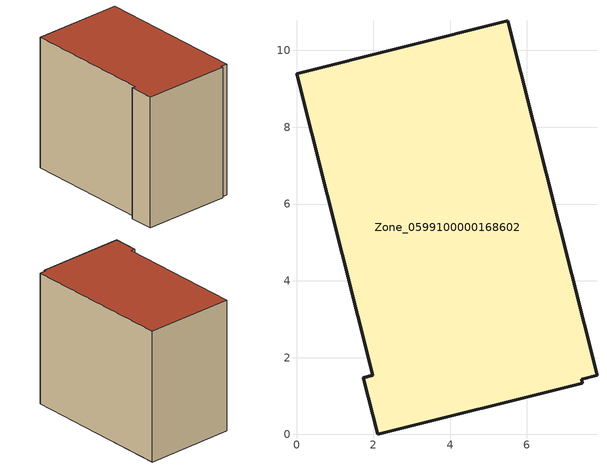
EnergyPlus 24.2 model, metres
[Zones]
Zone_0599100000168602
 floor ground (C_G): 1.98,1.54 0,9.39 5.5,10.78 7.82,1.54 7.42,1.44 7.44,1.33 2.11,0 1.74,1.48 z0
 wall outside (C_F): 7.82,1.54 5.5,10.78 0,9.39 1.98,1.54 1.74,1.48 2.11,0 7.44,1.33 7.42,1.44 7.82,1.54 z0:8.39
 roof outside (C_R): 2.11,0 7.44,1.33 7.42,1.44 7.82,1.54 5.5,10.78 0,9.39 1.98,1.54 1.74,1.48 z8.39
[BUILDING]
Pand.0599100000168602: North Axis=0; Terrain=City; Loads Convergence Tolerance Value=0.04; Temperature Convergence Tolerance Value=0.4; Solar Distribution=FullExterior; Maximum Number of Warmup Days=25; Minimum Number of Warmup Days=1
[Site:Location]
Rotterdam.The.Hague.AP_ZH_NLD Design_Conditions: Latitude=51.96; Longitude=4.45; Time Zone=1; Elevation=-4.5
[SITE:GROUNDTEMPERATURE:BUILDINGSURFACE]
18, 18, 18, 18, 18, 18, 18, 18, 18, 18, 18, 18
[MATERIAL] Thermal Absorptance=0.9; Solar Absorptance=0.7; Visible Absorptance=0.7
Name | Roughness | Thickness | Conductivity | Density | Specific Heat
G.TC.1975-1991 | MediumSmooth | 0.15 | 0.288461 | 540 | 1210
F.TC.1975-1991 | Rough | 0.3 | 0.230769 | 1920 | 840
R.TC.1975-1991 | MediumRough | 0.2 | 0.153846 | 1500 | 1000
[CONSTRUCTION]
C_G: G.TC.1975-1991
C_F: F.TC.1975-1991
C_R: R.TC.1975-1991
[ZONE]
Zone_0599100000168602: Type=1; Multiplier=1; Ceiling Height=Autocalculate; Volume=Autocalculate; Floor Area=autocalculate; Part of Total Floor Area=Yes
[ZONEINFILTRATION:DESIGNFLOWRATE]
Infil_Zone_0599100000168602: Zone or ZoneList or Space or SpaceList=Zone_0599100000168602; Schedule=AlwaysOn; Design Flow Rate Calculation Method=Flow/Area; Flow Rate per Floor Area=0.003; Constant Term Coefficient=1; Temperature Term Coefficient=0; Velocity Term Coefficient=0; Velocity Squared Term Coefficient=0
[HVACTEMPLATE:ZONE:IDEALLOADSAIRSYSTEM]
Zone_0599100000168602: Maximum Heating Supply Air Temperature=50; Minimum Cooling Supply Air Temperature=13; Maximum Heating Supply Air Humidity Ratio=0.0156; Minimum Cooling Supply Air Humidity Ratio=0.0077; Heating Limit=NoLimit; Cooling Limit=NoLimit; Dehumidification Control Type=ConstantSensibleHeatRatio; Cooling Sensible Heat Ratio=0.7; Dehumidification Setpoint=60; Humidification Control Type=None; Humidification Setpoint=30; Outdoor Air Method=None; Outdoor Air Flow Rate per Person=0.00944; Outdoor Air Flow Rate per Zone Floor Area=0; Outdoor Air Flow Rate per Zone=0; Demand Controlled Ventilation Type=None; Outdoor Air Economizer Type=NoEconomizer; Heat Recovery Type=None; Sensible Heat Recovery Effectiveness=0.7; Latent Heat Recovery Effectiveness=0.65
[ZONECONTROL:THERMOSTAT]
ThermostatControl_Zone_0599100000168602: Zone or ZoneList=Zone_0599100000168602; Control Type Schedule=DualSetpointControlType; Control 1=Thermostat_Zone_0599100000168602; Temperature Difference Between Cutout And Setpoint=0
[THERMOSTATSETPOINT:DUALSETPOINT]
Thermostat_Zone_0599100000168602: Heating Setpoint Temperature Schedule=HeatingSetpoint_Zone_0599100000168602; Cooling Setpoint Temperature Schedule=CoolingSetpoint_Zone_0599100000168602
[SCHEDULE:COMPACT]
HeatingSetpoint_Zone_0599100000168602: Through: 12/31, For: AllDays, Until: 24:00, 21
CoolingSetpoint_Zone_0599100000168602: Through: 12/31, For: AllDays, Until: 24:00, 24
DualSetpointControlType: Through: 12/31, For: AllDays, Until: 24:00, 4
AlwaysOn: Through: 12/31, For: AllDays, Until: 24:00, 1
